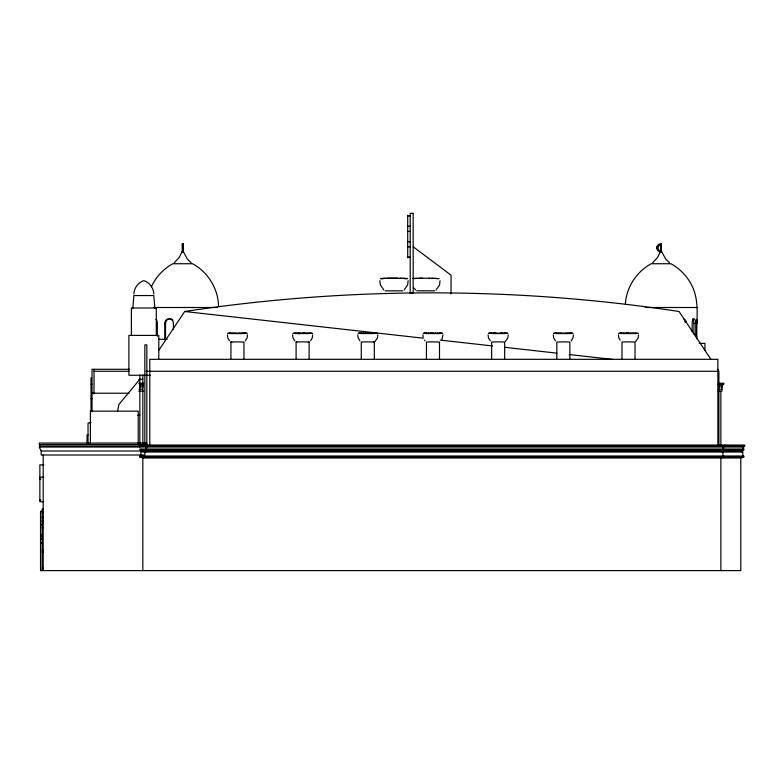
<?xml version="1.0" encoding="UTF-8"?>
<svg xmlns="http://www.w3.org/2000/svg" width="784" height="784" viewBox="0 0 784 784"><rect width="100%" height="100%" fill="white"/><g stroke="black" fill="none" stroke-linecap="round" stroke-linejoin="round"><path stroke-width="1.18" d="M227.399 334.876L227.791 337.943L229.565 340.775M292.569 334.876L292.971 337.943L294.745 340.775M357.749 334.876L358.151 337.943L359.925 340.775M379.828 280.701L380.387 285.023L383.788 289.923M422.929 334.876L423.095 337.189M488.109 334.876L488.501 337.943L490.274 340.775M553.288 334.876L553.68 337.943L555.454 340.775M618.468 334.876L618.86 337.943L620.066 340.109M625.377 304.3C626.23 287.512 636.471 271.715 651.22 263.738L670.947 263.738C680.326 268.883 687.96 277.056 692.448 286.777C700.024 303.016 695.918 321.499 696.966 338.688M132.819 308.19L133.878 295.548L153.811 295.548L154.86 308.19M133.858 293.941C134.074 287.993 138.209 282.475 143.844 280.594C149.479 282.475 153.615 287.993 153.821 293.941M661.402 251.87L661.402 243.893L660.765 243.893L660.765 251.87A3.989 3.989 0 0 1 656.767 247.881L656.904 246.852M718.232 391.216L721.878 391.216L722.348 385.218M722.877 384.238L722.681 385.218L718.712 385.218M117.531 411.237L118.903 404.485L139.856 379.26M181.535 252.722L179.164 257.515L174.313 262.709M659.903 252.722L657.541 257.515L652.68 262.709M146.833 447.027L144.844 451.016L144.844 455.004L41.189 455.004L41.189 451.016L39.2 447.027L743.8 447.027L743.8 446.037M151.351 286.777C155.84 277.056 163.464 268.883 172.852 263.738L192.57 263.738C207.995 272.038 218.354 288.894 218.53 306.436M441.902 339.403L443.019 334.876M159.034 350.007L184.701 311.493A1648.821 1648.821 0 0 1 679.022 311.493L710.784 359.121M144.844 443.764L144.844 344.882L146.833 344.882L146.833 444.538L145.834 447.027M245.314 340.775L247.087 337.943L247.489 334.876M310.493 340.775L312.267 337.943L312.659 334.876M571.203 340.775L572.977 337.943L573.378 334.876M404.191 289.923L407.592 285.023L408.15 280.701M375.026 341.422L377.447 337.943L377.839 334.876M436.08 289.923L439.491 285.023L440.049 280.701M505.386 341.422L507.807 337.943L508.199 334.876M635.746 341.422L638.156 337.943L638.558 334.876M740.811 457.993L743.8 456.994L743.8 456.004L139.856 456.004L139.856 456.994L142.845 457.993L740.811 457.993L740.811 570.605L40.533 570.605L40.533 511.266L42.855 511.227M405.887 278.624L404.652 278.379M437.776 278.624L434.591 278.32M439.109 278.634L432.043 278.261M402.868 290.844L385.111 290.844M416.686 290.776L434.757 290.844M230.917 359.327L230.917 342.03L237.444 341.853L243.961 342.03L243.961 359.327M296.097 359.327L296.097 342.03L302.614 341.853L309.131 342.03L309.131 359.327M361.277 359.327L361.277 342.03L367.794 341.853L374.311 342.03L374.311 359.327M424.536 333.288L426.8 333.514M426.457 359.327L426.457 342.03L432.974 341.853L439.491 342.03L439.491 359.327M489.716 333.288L493.783 333.543M491.637 359.327L491.637 342.03L498.154 341.853L504.671 342.03L504.671 359.327M554.896 333.288L555.768 333.465M556.816 359.327L556.816 342.03L563.333 341.853L569.85 342.03L569.85 359.327M620.075 333.288L622.329 333.514M636.951 333.406L634.687 333.19M621.996 359.327L621.996 342.03L628.513 341.853L635.03 342.03L635.03 359.327M91.022 422.654L88.033 423.115L88.033 443.734M137.445 415.51L139.856 415.138M383.327 278.379L381.671 278.545L383.327 278.702M404.652 278.702L407.68 278.545L402.702 278.32M412.658 278.447L422.694 278.232M295.049 333.239L294.176 333.406M310.18 333.465L312.326 333.347L306.985 333.151M360.228 333.239L359.062 333.347L361.62 333.514M440.539 333.465L442.686 333.347L440.539 333.239M308.259 342.108L309.131 342.03M490.588 333.239L488.442 333.347L491.98 333.514M505.719 333.465L507.865 333.347L505.719 333.239M373.439 342.108L374.311 342.03M620.948 333.239L618.801 333.347L620.948 333.465M636.079 333.465L638.215 333.347L632.874 333.151M385.277 278.32L380.299 278.545L382.131 278.722M417.176 278.32L413.981 278.624M229.036 333.22L233.073 333.151M231.26 333.19L227.732 333.347L229.879 333.465M243.618 333.514L247.146 333.347L243.618 333.19M296.44 333.19L292.912 333.347L295.049 333.465M308.798 333.514L311.356 333.347L308.798 333.19M361.62 333.19L358.082 333.347L360.228 333.465M373.978 333.514L377.506 333.347L375.36 333.239M424.565 333.22L428.603 333.151M426.8 333.19L423.262 333.347L425.408 333.465M439.148 333.514L441.412 333.288M489.745 333.22L491.98 333.19M504.328 333.514L506.591 333.288M554.925 333.22L558.963 333.151M557.15 333.19L553.622 333.347L557.15 333.514M569.507 333.514L573.045 333.347L570.899 333.239M571.742 333.474L567.694 333.543M620.105 333.22L622.329 333.19M634.687 333.514L636.922 333.474M384.307 278.291L397.537 278.202M241.805 333.543L246.176 333.347L245 333.239M295.754 333.171L300.36 333.131M306.985 333.543L309.484 333.523M360.934 333.171L363.433 333.151M372.165 333.543L376.232 333.288M437.345 333.543L439.844 333.523M491.284 333.171L495.89 333.131M502.524 333.543L505.014 333.523M621.643 333.171L624.142 333.151M632.874 333.543L635.373 333.523M387.149 278.232L400.84 278.232M419.038 278.232L429.426 278.202M232.583 333.131L235.18 333.131M242.295 333.572L232.583 333.572M297.763 333.131L305.133 333.102M307.475 333.572L295.754 333.523M362.943 333.131L365.54 333.131M372.655 333.572L362.943 333.572M428.123 333.131L435.492 333.102M437.825 333.572L428.123 333.572M493.303 333.131L503.005 333.131M503.005 333.572L493.303 333.572M558.473 333.131L561.07 333.131M568.184 333.572L558.473 333.572M623.652 333.131L631.022 333.102M633.364 333.572L623.652 333.572M234.926 333.102L239.953 333.102M365.285 333.102L370.313 333.102M430.465 333.102L432.974 333.092M560.815 333.102L565.842 333.102M625.995 333.102L628.513 333.092M407.709 215.923L410.199 215.923M407.709 226.282L410.199 226.282M407.709 231.398L410.199 231.398M407.709 241.756L410.199 241.756M182.388 243.893L182.427 251.87L182.378 243.893L183.044 243.893L183.044 251.87M182.378 244.392L183.044 244.392M407.709 246.842L410.199 246.842M182.378 251.37L183.044 251.37M181.79 251.87L183.632 251.87M660.157 251.87L662.01 251.87M407.709 257.201L410.199 257.201M407.709 257.466L410.199 257.466M153.919 307.504L217.364 307.504M645.31 307.504L696.966 307.504M164.777 339.864L164.777 323.449L165.532 323.449A4.684 4.322 -90 0 1 172.921 320.137M692.566 318.931A4.684 1.793 -90 0 1 693.899 323.449L695.741 323.449L695.741 336.346M158.956 339.276L167.159 339.276M699.24 343.382L704.934 343.382L704.934 350.556M129.095 369.293L92.022 369.293L92.022 411.541M94.011 371.283L128.997 371.283M146.069 371.283L717.879 371.283M150.42 375.271L128.899 375.271L128.899 335.405L158.789 335.405L158.789 359.572M138.856 379.26L142.678 379.26M138.778 383.249L143.658 383.249M718.438 383.249L723.867 383.249L723.867 384.238L717.977 384.238M91.022 384.209L92.022 384.209M139.278 384.238L143.09 384.238M139.415 385.218L143.286 385.218M139.65 386.884L143.286 386.884M718.712 386.884L722.348 386.884M138.944 389.227L142.59 389.227M718.232 389.227L721.878 389.227M138.778 391.216L143.658 391.216M92.022 393.215L129.095 393.215M91.022 398.762L92.022 398.762M88.033 434.904L87.034 434.904L87.034 443.146M146.833 443.038L39.2 443.038L40.2 447.027M39.2 444.538L146.833 444.538M40.2 446.037L744.8 446.037L744.8 445.038L138.856 445.038L138.856 446.037M41.189 451.016L742.811 451.016L742.811 450.016M139.856 456.994L743.8 456.994M43.855 464.853L39.866 464.853L39.866 501.731L43.855 501.731M39.866 477.221L43.855 477.221M39.866 479.151L40.856 479.151M39.866 500.104L40.856 500.104M43.189 509.061L42.189 509.061L42.189 570.605M42.189 512.05L43.189 512.05M42.189 513.363L42.855 513.363M42.189 517.028L43.189 517.028M42.189 517.901L43.189 517.901M42.189 520.566L42.855 520.566M42.189 521.576L43.189 521.576M42.189 523.193L42.855 523.193M40.533 525.094L42.297 525.094M42.189 527.701L43.189 527.701M40.533 534.727L42.297 534.727M40.533 536.726L41.189 536.726M41.189 538.716L40.533 538.716L42.297 538.745M40.533 542.704L41.523 542.704M40.533 543.312L42.297 543.312M42.189 549.917L43.189 549.917M42.189 551.916L43.189 551.916M42.189 568.155L43.189 568.155M302.614 333.122L307.475 333.131M429.073 278.232L432.729 278.232M630.767 333.131L633.364 333.131M565.587 333.131L568.184 333.131M500.417 333.131L505.014 333.171M435.238 333.131L437.825 333.131M370.058 333.131L372.655 333.131M297.763 333.572L300.105 333.592M239.698 333.131L242.295 333.131M400.144 278.261L403.672 278.291M621.643 333.523L624.142 333.543M567.694 333.151L570.193 333.171M556.464 333.523L558.963 333.543M437.345 333.151L439.844 333.171M426.114 333.523L428.603 333.543M372.165 333.151L374.664 333.171M360.934 333.523L363.433 333.543M241.805 333.151L244.304 333.171M230.574 333.523L233.073 333.543M569.507 333.19L571.742 333.22M504.328 333.19L506.562 333.22M439.148 333.19L441.382 333.22M373.978 333.19L376.202 333.22M294.206 333.474L296.44 333.514M229.036 333.474L231.26 333.514M296.969 342.108L296.097 342.03M231.799 342.108L230.917 342.03M184.701 311.493L423.203 338.188M440.236 340.099L492.558 345.95M504.729 347.312L557.052 353.172M569.223 354.535L613.029 359.435M413.188 246.774L451.055 275.184L451.055 293.941M669.487 262.709L665.675 258.955L662.264 252.722M191.11 262.709L187.307 258.955L183.897 252.722M415.687 289.923L413.981 288.071M424.536 340.109L425.104 340.775M717.536 369.264L718.889 371.283L718.889 446.184M742.811 447.027L742.811 449.026M742.811 456.004L742.811 452.015L140.855 452.015L140.855 456.004M741.811 451.016L741.811 452.015M724.867 445.038L724.867 446.037M723.867 446.037L723.867 447.027M723.867 449.026L723.867 450.016M723.867 456.004L723.867 456.994L720.878 457.993L720.878 570.605M722.877 447.027L722.877 449.026M722.877 450.016L722.877 451.016M722.877 452.015L722.877 456.004M721.878 451.016L721.878 452.015M720.878 391.216L720.878 446.135M717.879 446.184L717.879 359.327L149.813 359.327L149.813 446.184M693.899 323.449L693.899 334.004M692.154 331.661L692.154 323.449A4.684 1.793 -90 0 1 693.948 318.765A4.684 1.793 -90 0 1 695.741 323.449M661.255 243.893L661.255 251.87M661 243.893L661.088 251.87M660.922 243.893L660.853 251.87M407.709 215.228L407.709 257.818M183.035 243.893L182.946 251.87M182.799 243.893L182.711 251.87M182.623 243.893L182.623 251.87M173.431 329.309L173.431 323.449A4.684 4.322 -90 0 0 169.099 318.765A4.684 4.322 -90 0 0 164.777 323.449M165.532 323.449L165.532 339.864M157.339 336.346L157.339 323.449A4.684 2.852 -90 0 0 155.918 319.392M156.3 335.405L156.3 308.004L131.389 308.004L131.389 335.405M142.845 374.909L142.845 443.764M142.845 457.435L142.845 570.605M140.855 450.016L140.855 451.016M139.856 374.879L139.856 443.95M139.856 446.037L139.856 447.027M138.219 443.764L138.219 411.149L90.385 411.149L90.385 443.764M94.011 369.293L94.011 394.009M91.022 377.79L91.022 411.541M43.189 455.004L43.189 570.605M696.653 319.392A4.684 0.608 -90 0 1 696.966 323.449M683.697 318.931A4.684 3.714 -90 0 1 686.323 322.234M656.767 247.881A3.989 3.989 0 0 1 660.755 243.893M660.755 251.37A3.616 3.616 0 0 1 660.755 244.392M684.746 321.107A4.684 3.714 -90 0 1 685.118 322.234M413.188 213.395L410.199 213.395L410.199 293.118L413.188 293.118L413.188 213.395M743.8 449.026L139.856 449.026L139.856 450.016L743.8 450.016L743.8 449.026"/></g></svg>
